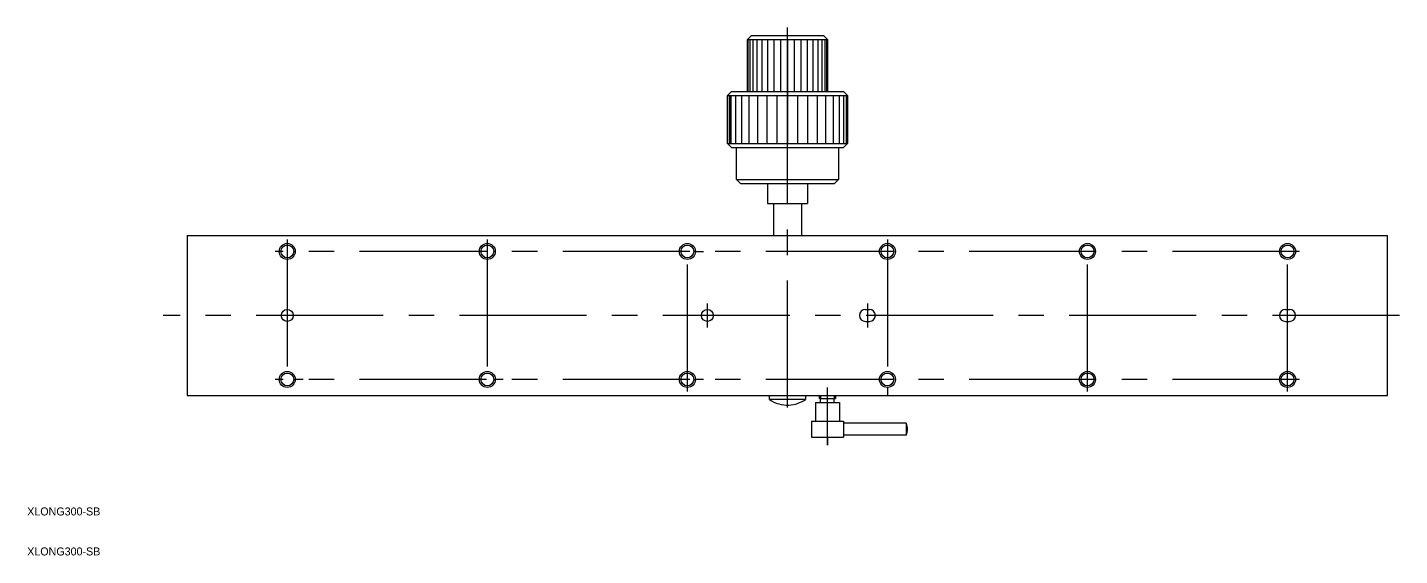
# Model space of a CAD drawing. Extents: x 10 to 536, y -169 to 372.
# Drawn here: x 10.1 to 353, y 10 to 142 of the extents above; entities that cross this region are included whole.
import ezdxf

# ---------------------------------------------------------------- set-up
doc = ezdxf.new("R2010")
doc.units = 0
doc.linetypes.add('CENTER', pattern=[50.8, 31.75, -6.35, 6.35, -6.35])
doc.layers.get('0').update_dxf_attribs({"linetype": 'CONTINUOUS'})
doc.layers.add('CENTER', color=1, linetype='CENTER')

msp = doc.modelspace()

# ---------------------------------------------------------------- linework, layer by layer
at = {"color": 7, "linetype": 'CONTINUOUS'}
for p, q in [((191, 140), (190, 139)), ((190, 139), (190, 126)), ((190, 139), (200, 139)), ((190, 139), (190.04, 139)), ((190, 126), (190, 139)), ((190.04, 139), (190.15, 139)), ((190.15, 139), (190.34, 139)), ((190.34, 139), (190.6, 139)), ((190.6, 139), (190.94, 139)), ((190.94, 139), (191.34, 139)), ((191, 140), (209, 140)), ((191.34, 139), (191.81, 139)), ((191.81, 139), (192.34, 139)), ((192.34, 139), (192.93, 139)), ((192.93, 139), (193.57, 139)), ((193.57, 139), (194.26, 139)), ((194.26, 139), (195, 139)), ((195, 139), (195.77, 139)), ((195.77, 139), (196.58, 139)), ((196.5, 140), (200, 140)), ((196.58, 139), (197.41, 139)), ((197.41, 139), (198.26, 139)), ((198.26, 139), (199.13, 139)), ((199.13, 139), (200, 139)), ((200, 139), (200.87, 139)), ((200.87, 139), (201.74, 139)), ((201.74, 139), (202.59, 139)), ((202.59, 139), (203.42, 139)), ((203.42, 139), (204.23, 139)), ((204.23, 139), (205, 139)), ((205, 139), (205.74, 139)), ((205.74, 139), (206.43, 139)), ((206.43, 139), (207.07, 139)), ((207.07, 139), (207.66, 139)), ((207.66, 139), (208.19, 139)), ((208.19, 139), (208.66, 139)), ((208.66, 139), (209.06, 139)), ((209, 140), (210, 139)), ((209.06, 139), (209.4, 139)), ((209.4, 139), (209.66, 139)), ((209.66, 139), (209.85, 139)), ((209.85, 139), (209.96, 139)), ((209.96, 139), (210, 139)), ((210, 139), (210, 126)), ((186, 126), (185, 125)), ((185, 125), (185, 113)), ((185, 125), (200, 125)), ((185, 125), (185.06, 125)), ((185, 113), (185, 125)), ((185.06, 125), (185.23, 125)), ((185.06, 125), (185.06, 113)), ((185.23, 125), (185.51, 125)), ((185.51, 125), (185.9, 125)), ((185.9, 125), (186.41, 125)), ((186, 126), (200, 126)), ((186, 126), (190.04, 126)), ((186.41, 125), (187.01, 125)), ((187.01, 125), (187.71, 125)), ((187.71, 125), (188.51, 125)), ((188.51, 125), (189.39, 125)), ((189.39, 125), (190.36, 125)), ((190.04, 126), (190.15, 126)), ((190.15, 126), (190.34, 126)), ((190.34, 126), (190.6, 126)), ((190.36, 125), (191.4, 125)), ((190.6, 126), (190.94, 126)), ((190.94, 126), (191.34, 126)), ((191.34, 126), (191.81, 126)), ((191.4, 125), (192.5, 125)), ((191.81, 126), (192.34, 126)), ((192.34, 126), (192.93, 126)), ((192.5, 125), (193.66, 125)), ((192.93, 126), (193.57, 126)), ((193.57, 126), (194.26, 126)), ((193.66, 125), (194.87, 125)), ((194.26, 126), (195, 126)), ((194.87, 125), (196.12, 125)), ((195, 126), (195.77, 126)), ((195.77, 126), (196.58, 126)), ((196.12, 125), (197.4, 125)), ((196.58, 126), (197.41, 126)), ((197.4, 125), (198.69, 125)), ((197.41, 126), (198.26, 126)), ((198.26, 126), (199.13, 126)), ((198.69, 125), (200, 125)), ((199.13, 126), (200, 126)), ((200, 126), (200.87, 126)), ((200, 125), (201.31, 125)), ((200.87, 126), (201.74, 126)), ((201.31, 125), (202.6, 125)), ((201.74, 126), (202.59, 126)), ((202.59, 126), (203.42, 126)), ((202.6, 125), (203.88, 125)), ((203.42, 126), (204.23, 126)), ((203.88, 125), (205.13, 125)), ((204.23, 126), (205, 126)), ((205, 126), (205.74, 126)), ((205.13, 125), (206.34, 125)), ((205.74, 126), (206.43, 126)), ((206.34, 125), (207.5, 125)), ((206.43, 126), (207.07, 126)), ((207.07, 126), (207.66, 126)), ((207.5, 125), (208.6, 125)), ((207.66, 126), (208.19, 126)), ((208.19, 126), (208.66, 126)), ((208.6, 125), (209.64, 125)), ((208.66, 126), (209.06, 126)), ((209.06, 126), (209.4, 126)), ((209.4, 126), (209.66, 126)), ((209.64, 125), (210.61, 125)), ((209.66, 126), (209.85, 126)), ((209.85, 126), (209.96, 126)), ((209.96, 126), (214, 126)), ((210.61, 125), (211.49, 125)), ((211.49, 125), (212.29, 125)), ((212.29, 125), (212.99, 125)), ((212.99, 125), (213.59, 125)), ((213.59, 125), (214.1, 125)), ((214, 126), (215, 125)), ((214.1, 125), (214.49, 125)), ((214.49, 125), (214.77, 125)), ((214.77, 125), (214.94, 125)), ((214.94, 125), (215, 125)), ((215, 125), (215, 113)), ((186, 112), (185, 113)), ((185, 113), (200, 113)), ((185, 113), (185.06, 113)), ((185.06, 113), (185.23, 113)), ((185.23, 113), (185.51, 113)), ((185.51, 113), (185.9, 113)), ((185.9, 113), (186.41, 113)), ((186, 112), (214, 112)), ((186.41, 113), (187.01, 113)), ((187.01, 113), (187.71, 113)), ((187.25, 104), (187.25, 112)), ((187.71, 113), (188.51, 113)), ((188.51, 113), (189.39, 113)), ((189.39, 113), (190.36, 113)), ((190.36, 113), (191.4, 113)), ((191.4, 113), (192.5, 113)), ((192.5, 113), (193.66, 113)), ((193.66, 113), (194.87, 113)), ((194.87, 113), (196.12, 113)), ((196.12, 113), (197.4, 113)), ((197.4, 113), (198.69, 113)), ((198.69, 113), (200, 113)), ((200, 113), (201.31, 113)), ((201.31, 113), (202.6, 113)), ((202.6, 113), (203.88, 113)), ((203.88, 113), (205.13, 113)), ((205.13, 113), (206.34, 113)), ((206.34, 113), (207.5, 113)), ((207.5, 113), (208.6, 113)), ((208.6, 113), (209.64, 113)), ((209.64, 113), (210.61, 113)), ((210.61, 113), (211.49, 113)), ((211.49, 113), (212.29, 113)), ((212.29, 113), (212.99, 113)), ((212.75, 112), (212.75, 104)), ((212.99, 113), (213.59, 113)), ((213.59, 113), (214.1, 113)), ((214, 112), (215, 113)), ((214.1, 113), (214.49, 113)), ((214.49, 113), (214.77, 113)), ((214.77, 113), (214.94, 113)), ((214.94, 113), (215, 113)), ((188.25, 103), (187.25, 104)), ((187.25, 104), (212.75, 104)), ((188.25, 103), (195, 103)), ((195, 103), (203.5, 103)), ((195, 103), (195, 98)), ((195, 103), (203.5, 103)), ((195, 103), (195, 98)), ((203.5, 103), (205, 103)), ((203.5, 103), (205, 103)), ((205, 103), (211.75, 103)), ((205, 103), (205, 98)), ((205, 103), (205, 98)), ((212.75, 104), (211.75, 103)), ((195, 98), (205, 98)), ((195, 98), (196.5, 98)), ((196.5, 98), (203.5, 98)), ((196.5, 98), (196.5, 90)), ((203.5, 98), (205, 98)), ((203.5, 98), (203.5, 90)), ((50, 90), (50, 50)), ((50, 90), (300, 90)), ((203.5, 90), (350, 90)), ((350, 84.25), (350, 90)), ((350, 85.6), (350, 90)), ((350, 55.75), (350, 84.25)), ((219.5, 71.5), (220.5, 71.5)), ((324.5, 71.5), (325.5, 71.5)), ((219.5, 68.5), (220.5, 68.5)), ((324.5, 68.5), (325.5, 68.5)), ((50, 55.75), (50, 50)), ((350, 55.33), (350, 55.75)), ((350, 50), (350, 55.33)), ((225, 52), (225, 50)), ((225, 52), (225, 50)), ((225, 52), (225, 50)), ((225, 52), (225, 50)), ((225, 52), (225, 50)), ((225, 52), (225, 50)), ((50, 50), (300, 50)), ((50, 50), (350, 50)), ((195.5, 48.99), (195.5, 50)), ((204.5, 48.99), (195.5, 48.99)), ((204.5, 50), (204.5, 48.99)), ((207, 48.25), (208.28, 48.25)), ((207, 48.25), (207, 43.55)), ((207.5, 48.25), (208, 48.25)), ((208, 50), (208.28, 50)), ((208, 49.25), (208, 50)), ((208, 49.25), (208.28, 49.25)), ((208.28, 50), (211.73, 50)), ((208.28, 48.25), (208.28, 49.25)), ((208.28, 49.25), (211.73, 49.25)), ((208.28, 48.25), (210, 48.25)), ((210, 48.25), (211.73, 48.25)), ((210, 48.25), (211.73, 48.25)), ((211.73, 50), (212, 50)), ((211.73, 48.25), (211.73, 49.25)), ((211.73, 49.25), (212, 49.25)), ((211.73, 48.25), (212, 48.25)), ((211.73, 48.25), (212, 48.25)), ((212, 50), (212, 49.25)), ((212, 48.25), (213, 48.25)), ((212, 48.25), (212.5, 48.25)), ((212, 48.25), (212.5, 48.25)), ((213, 48.25), (213, 43.55)), ((206, 43.55), (207, 43.55)), ((206, 43.55), (206, 39.55)), ((206.54, 43.55), (207, 43.55)), ((207, 43.55), (213, 43.55)), ((213, 43.55), (213.46, 43.55)), ((213.46, 43.55), (214, 43.55)), ((214, 43.55), (214, 39.55)), ((214, 43.55), (214, 42.8)), ((229.71, 43.05), (214, 43.05)), ((214, 43.05), (214, 40.05)), ((214, 42.8), (214, 40.3)), ((229.71, 43.05), (229.71, 40.05)), ((206, 39.55), (210, 39.55)), ((210, 39.55), (214, 39.55)), ((229.71, 40.05), (214, 40.05))]:
    msp.add_line(p, q, dxfattribs=at)
at = {"color": 3, "linetype": 'CONTINUOUS'}
for p, q in [((190.15, 139), (190.15, 126)), ((190.6, 139), (190.6, 126)), ((191.34, 139), (191.34, 126)), ((192.34, 139), (192.34, 126)), ((193.57, 139), (193.57, 126)), ((195, 139), (195, 126)), ((196.58, 139), (196.58, 126)), ((198.26, 139), (198.26, 126)), ((200, 126), (200, 139)), ((201.74, 126), (201.74, 139)), ((203.42, 126), (203.42, 139)), ((205, 126), (205, 139)), ((206.43, 126), (206.43, 139)), ((207.66, 126), (207.66, 139)), ((208.66, 126), (208.66, 139)), ((209.4, 126), (209.4, 139)), ((209.85, 126), (209.85, 139)), ((185.51, 125), (185.51, 113)), ((185.9, 125), (185.9, 113)), ((187.01, 125), (187.01, 113)), ((188.51, 125), (188.51, 113)), ((190.36, 125), (190.36, 113)), ((192.5, 125), (192.5, 113)), ((194.87, 125), (194.87, 113)), ((197.4, 125), (197.4, 113)), ((200, 125), (200, 113)), ((202.6, 113), (202.6, 125)), ((205.13, 113), (205.13, 125)), ((207.5, 113), (207.5, 125)), ((209.64, 113), (209.64, 125)), ((211.49, 113), (211.49, 125)), ((212.99, 113), (212.99, 125)), ((214.1, 113), (214.1, 125)), ((214.77, 113), (214.77, 125)), ((208.28, 50), (208.28, 49.25)), ((211.73, 50), (211.73, 49.25))]:
    msp.add_line(p, q, dxfattribs=at)
for centre in [(75, 86), (125, 86), (175, 86), (225, 86), (275, 86), (325, 86), (75, 54), (125, 54), (175, 54), (225, 54), (275, 54), (325, 54)]:
    msp.add_circle(centre, 2, dxfattribs=at)
at = {"color": 7, "linetype": 'CONTINUOUS'}
for centre, radius in [((75, 86), 1.6), ((125, 86), 1.6), ((175, 86), 1.6), ((225, 86), 1.6), ((275, 86), 1.6), ((325, 86), 1.6), ((75, 70), 1.5), ((180, 70), 1.5), ((75, 54), 1.6), ((125, 54), 1.6), ((175, 54), 1.6), ((225, 54), 1.6), ((275, 54), 1.6), ((325, 54), 1.6)]:
    msp.add_circle(centre, radius, dxfattribs=at)
for centre, radius, start, end in [((219.5, 70), 1.5, 90, 180), ((219.5, 70), 1.5, 180, 270), ((220.5, 70), 1.5, 0, 90), ((220.5, 70), 1.5, 270, 0), ((324.5, 70), 1.5, 90, 180), ((324.5, 70), 1.5, 180, 270), ((325.5, 70), 1.5, 0, 90), ((325.5, 70), 1.5, 270, 0), ((200, 55.6), 8, 235.7711, 272.866), ((200, 55.6), 8, 272.866, 304.2289), ((226, 41.55), 4, 337.9757, 22.0243)]:
    msp.add_arc(centre, radius, start, end, dxfattribs=at)
at = {"layer": 'CENTER', "color": 1, "linetype": 'CENTER'}
for p, q in [((200, 47), (200, 142)), ((200, 139), (200, 126)), ((200, 126), (200, 125)), ((200, 125), (200, 113)), ((328, 86), (72, 86)), ((75, 89), (75, 51)), ((77, 86), (76.6, 86)), ((125, 89), (125, 51)), ((127, 86), (126.6, 86)), ((175, 51), (175, 89)), ((177, 86), (176.6, 86)), ((177.25, 86), (179, 86)), ((225, 89), (225, 51)), ((275, 51), (275, 89)), ((277, 86), (276.6, 86)), ((325, 51), (325, 89)), ((180, 67), (180, 73)), ((220, 73), (220, 67)), ((353, 70), (44, 70)), ((328, 54), (72, 54)), ((76.6, 54), (77, 54)), ((79, 54), (77.25, 54)), ((126.6, 54), (127, 54)), ((129, 54), (127.25, 54)), ((176.6, 54), (177, 54)), ((179, 54), (177.25, 54)), ((210, 39.55), (210, 52)), ((222.75, 54), (221, 54)), ((222.75, 54), (221, 54)), ((223, 54), (223.4, 54)), ((223, 54), (223.4, 54)), ((210, 39.55), (210, 37.55)), ((210, 37.55), (210, 39.55))]:
    msp.add_line(p, q, dxfattribs=at)

# ---------------------------------------------------------------- texts
at = {"color": 7, "linetype": 'CONTINUOUS'}
for p in [(10, 20), (10, 10)]:
    msp.add_text('XLONG300-SB', height=2, dxfattribs=at).set_placement(p)

doc.saveas('drawing.dxf')
